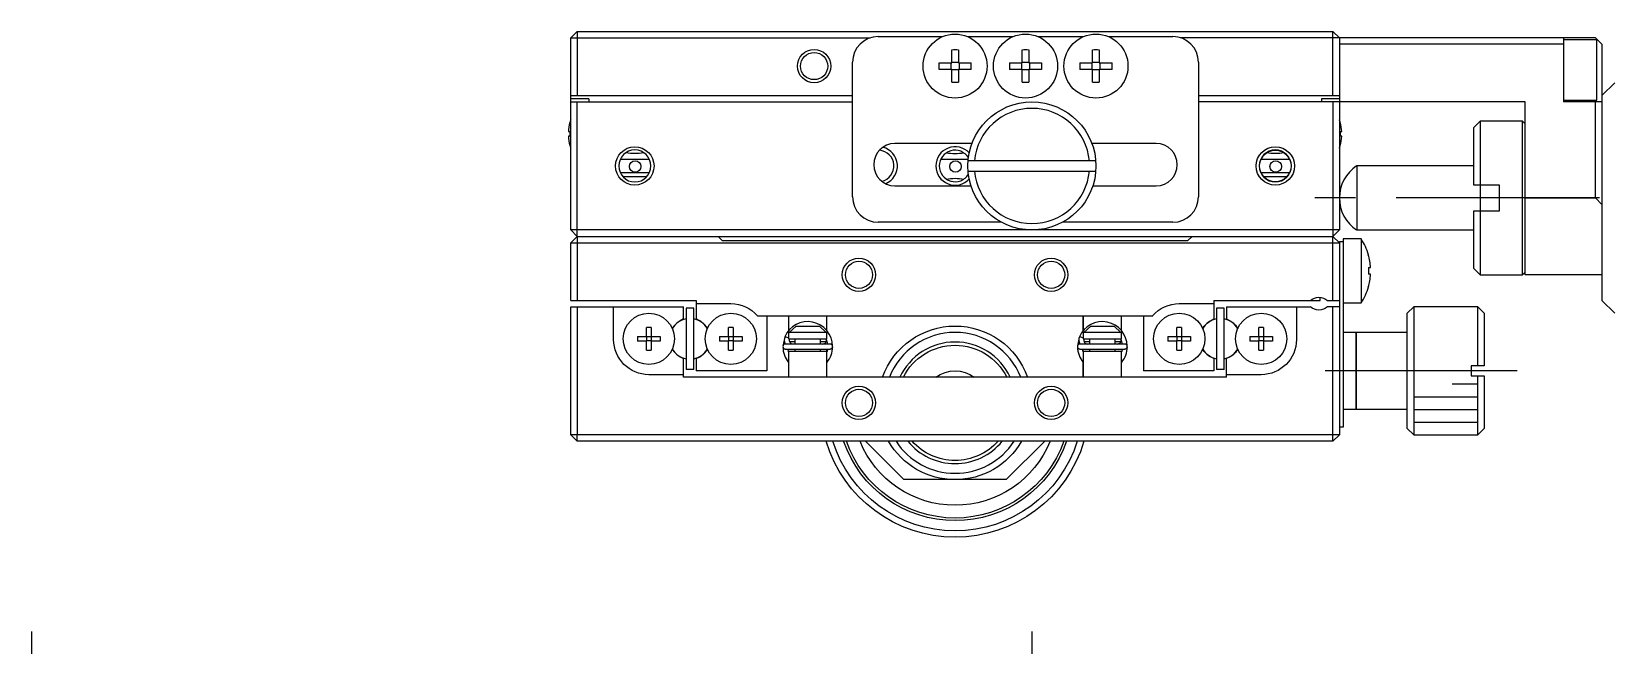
# Model space of a CAD drawing. Extents: x 0 to 431, y -8 to 277.
# Drawn here: x 10.5 to 133.6, y 229.6 to 277.5 of the extents above; entities that cross this region are included whole.
import ezdxf

# ---------------------------------------------------------------- set-up
doc = ezdxf.new("R2010")
doc.units = 0
doc.header["$LTSCALE"] = 0.5
doc.linetypes.add('CENTER', pattern=[50.8, 31.75, -6.35, 6.35, -6.35])
for name, color, linetype in [('MSM_CENTER', 1, 'CENTER'), ('MSM_CONTINUOUS', 7, 'CONTINUOUS'), ('MSM_NARROW', 5, 'CONTINUOUS')]:
    doc.layers.add(name, color=color, linetype=linetype)

msp = doc.modelspace()

# ---------------------------------------------------------------- linework, layer by layer
at = {"layer": 'MSM_CENTER'}
for p, q in [((209.09, 264.5), (110.59, 264.5)), ((126.48, 251), (111.48, 251)), ((10.5, 230.65), (10.5, 215.65)), ((88.59, 230.65), (88.59, 215.65))]:
    msp.add_line(p, q, dxfattribs=at)
at = {"layer": 'MSM_CONTINUOUS'}
for p, q in [((52.59, 277), (53.09, 277.5)), ((52.59, 262), (52.59, 277)), ((52.59, 277), (75.97, 277)), ((53.09, 277.5), (53.09, 272.5)), ((53.09, 277.5), (112.09, 277.5)), ((76.59, 277.1), (81.62, 277.1)), ((83.57, 277.1), (87.12, 277.1)), ((89.07, 277.1), (92.62, 277.1)), ((94.57, 277.1), (99.59, 277.1)), ((132.59, 277), (100.22, 277)), ((112.09, 272.5), (112.09, 277.5)), ((112.59, 277), (112.09, 277.5)), ((112.59, 277), (112.59, 262)), ((130.09, 277), (130.09, 272)), ((133.09, 276.5), (132.59, 277)), ((82.33, 275.06), (82.33, 276.06)), ((82.85, 276.06), (82.85, 275.06)), ((87.83, 275.06), (87.83, 276.06)), ((88.35, 276.06), (88.35, 275.06)), ((93.33, 275.06), (93.33, 276.06)), ((93.85, 276.06), (93.85, 275.06)), ((130.09, 276.5), (112.59, 276.5)), ((132.69, 276.85), (130.09, 276.85)), ((132.69, 272.15), (132.69, 276.85)), ((133.09, 276.5), (133.09, 256.5)), ((74.59, 264.6), (74.59, 275.1)), ((81.34, 275.06), (82.33, 275.06)), ((82.33, 274.54), (81.34, 274.54)), ((82.29, 274.54), (82.29, 275.06)), ((82.33, 275.1), (82.85, 275.1)), ((82.33, 273.54), (82.33, 274.54)), ((82.85, 275.06), (83.85, 275.06)), ((82.85, 274.54), (82.85, 273.54)), ((83.85, 274.54), (82.85, 274.54)), ((82.9, 275.06), (82.9, 274.54)), ((86.84, 275.06), (87.83, 275.06)), ((87.83, 274.54), (86.84, 274.54)), ((87.79, 274.54), (87.79, 275.06)), ((87.83, 275.1), (88.35, 275.1)), ((87.83, 273.54), (87.83, 274.54)), ((88.35, 275.06), (89.35, 275.06)), ((88.35, 274.54), (88.35, 273.54)), ((89.35, 274.54), (88.35, 274.54)), ((88.4, 275.06), (88.4, 274.54)), ((92.34, 275.06), (93.33, 275.06)), ((93.33, 274.54), (92.34, 274.54)), ((93.29, 274.54), (93.29, 275.06)), ((93.33, 275.1), (93.85, 275.1)), ((93.33, 273.54), (93.33, 274.54)), ((93.85, 275.06), (94.85, 275.06)), ((93.85, 274.54), (93.85, 273.54)), ((94.85, 274.54), (93.85, 274.54)), ((93.9, 275.06), (93.9, 274.54)), ((101.59, 275.1), (101.59, 264.6)), ((82.85, 274.5), (82.33, 274.5)), ((88.35, 274.5), (87.83, 274.5)), ((93.85, 274.5), (93.33, 274.5)), ((134.09, 273.5), (133.09, 272.5)), ((52.59, 272.5), (74.59, 272.5)), ((53.99, 272.25), (52.59, 272.25)), ((53.99, 272.25), (53.99, 272)), ((101.59, 272.5), (112.59, 272.5)), ((112.59, 272.25), (111.19, 272.25)), ((111.19, 272.25), (111.19, 272)), ((130.09, 272.15), (132.69, 272.15)), ((52.59, 272), (74.59, 272)), ((53.09, 261.5), (53.09, 272)), ((127.09, 272), (101.59, 272)), ((112.09, 272), (112.09, 261.5)), ((127.09, 258.5), (127.09, 272)), ((133.09, 272), (130.09, 272)), ((132.59, 264.5), (132.59, 272)), ((52.41, 269.68), (52.53, 269.68)), ((52.52, 270.39), (52.53, 270.39)), ((52.53, 269.68), (52.53, 269.32)), ((112.66, 270.39), (112.67, 270.39)), ((112.66, 269.68), (112.78, 269.68)), ((112.66, 269.68), (112.66, 269.32)), ((123.59, 270.5), (123.09, 270)), ((123.09, 265.5), (123.09, 270)), ((123.59, 270.5), (123.59, 265.5)), ((126.89, 270.5), (123.59, 270.5)), ((126.89, 258.5), (126.89, 270.5)), ((127.09, 270.3), (126.89, 270.5)), ((52.53, 269.32), (52.41, 269.32)), ((52.53, 268.61), (52.52, 268.61)), ((83.91, 268.75), (77.89, 268.75)), ((98.29, 268.75), (93.28, 268.75)), ((112.78, 269.32), (112.66, 269.32)), ((112.67, 268.61), (112.66, 268.61)), ((58.74, 267.5), (56.45, 267.5)), ((83.62, 267.5), (81.45, 267.5)), ((93.58, 267.4), (83.61, 267.4)), ((108.74, 267.5), (106.45, 267.5)), ((56.45, 266.5), (58.74, 266.5)), ((58.51, 266.15), (56.68, 266.15)), ((83.61, 266.6), (93.58, 266.6)), ((106.45, 266.5), (108.74, 266.5)), ((108.51, 266.15), (106.68, 266.15)), ((113.94, 267), (113.94, 262)), ((123.09, 267), (113.94, 267)), ((77.89, 265.45), (83.84, 265.45)), ((93.35, 265.45), (98.29, 265.45)), ((125.09, 265.5), (123.09, 265.5)), ((123.59, 265.5), (123.59, 263.5)), ((125.09, 263.5), (125.09, 265.5)), ((123.09, 259), (123.09, 263.5)), ((123.09, 263.5), (125.09, 263.5)), ((123.59, 263.5), (123.59, 258.5)), ((127.09, 264.5), (132.59, 264.5)), ((133.09, 264), (132.59, 264.5)), ((86.22, 262.6), (76.59, 262.6)), ((99.59, 262.6), (90.97, 262.6)), ((112.59, 262), (52.59, 262)), ((53.09, 261.5), (52.59, 262)), ((53.09, 261.5), (52.59, 261)), ((52.59, 261), (112.59, 261)), ((52.59, 256.5), (52.59, 261)), ((53.09, 261.5), (53.09, 261)), ((53.09, 261.5), (112.09, 261.5)), ((53.09, 261), (53.09, 256.5)), ((64.44, 261.15), (64.09, 261.5)), ((100.74, 261.15), (64.44, 261.15)), ((101.09, 261.5), (100.74, 261.15)), ((112.59, 262), (112.09, 261.5)), ((112.09, 261), (112.09, 261.5)), ((112.59, 261), (112.09, 261.5)), ((112.09, 256.5), (112.09, 261)), ((112.59, 261.1), (112.89, 261.1)), ((112.59, 261.1), (112.59, 246)), ((112.89, 261.3), (112.89, 261.1)), ((114.29, 261.3), (112.89, 261.3)), ((112.89, 261.1), (112.89, 246.6)), ((113.94, 262), (123.09, 262)), ((114.29, 261.3), (114.29, 256.3)), ((114.86, 260.06), (114.86, 260.06)), ((114.86, 259.06), (115.03, 259.06)), ((114.86, 259.06), (114.86, 258.54)), ((115.03, 258.54), (114.86, 258.54)), ((123.09, 259), (123.59, 258.5)), ((123.59, 258.5), (126.89, 258.5)), ((126.89, 258.5), (127.09, 258.7)), ((133.09, 258.5), (127.09, 258.5)), ((114.86, 257.54), (114.86, 257.54)), ((52.59, 256.5), (62.39, 256.5)), ((62.39, 256.5), (62.39, 255.05)), ((62.39, 256.25), (65.09, 256.25)), ((100.09, 256.25), (102.79, 256.25)), ((102.79, 256.5), (111.09, 256.5)), ((102.79, 256.5), (102.79, 255.05)), ((111.09, 256.5), (111.09, 256.74)), ((111.66, 256.5), (112.59, 256.5)), ((112.89, 256.3), (114.29, 256.3)), ((133.09, 256.5), (134.09, 255.5)), ((52.59, 246), (52.59, 256)), ((52.59, 256), (61.39, 256)), ((53.09, 256), (53.09, 246)), ((55.94, 253.45), (55.94, 256)), ((61.39, 255.05), (61.13, 254.9)), ((61.39, 255.05), (61.39, 256)), ((61.59, 255.9), (61.59, 251.1)), ((62.19, 255.9), (61.59, 255.9)), ((62.19, 251.1), (62.19, 255.9)), ((62.66, 254.9), (62.39, 255.05)), ((67.17, 255.3), (98.02, 255.3)), ((67.89, 255.3), (67.89, 251)), ((69.59, 255.3), (69.59, 254.14)), ((72.59, 254.14), (72.59, 255.3)), ((92.59, 254.14), (92.59, 255.3)), ((92.59, 255.3), (92.59, 254.14)), ((95.59, 254.14), (95.59, 255.3)), ((97.29, 255.3), (97.29, 251)), ((102.53, 254.9), (102.79, 255.05)), ((102.99, 255.9), (102.99, 251.1)), ((103.59, 255.9), (102.99, 255.9)), ((103.59, 251.1), (103.59, 255.9)), ((103.79, 256), (103.79, 255.05)), ((103.79, 256), (110.33, 256)), ((103.79, 255.05), (104.06, 254.9)), ((109.24, 256), (109.24, 253.45)), ((112.59, 256), (111.66, 256)), ((112.09, 246), (112.09, 256)), ((118.39, 256), (117.89, 255.5)), ((117.89, 246.5), (117.89, 255.5)), ((118.39, 256), (118.39, 246)), ((123.39, 256), (118.39, 256)), ((123.39, 251.4), (123.39, 256)), ((123.89, 255.5), (123.39, 256)), ((123.89, 255.5), (123.89, 251.4)), ((57.81, 253.68), (58.51, 253.68)), ((58.51, 253.68), (58.51, 254.39)), ((58.53, 253.67), (58.51, 253.68)), ((58.53, 253.67), (58.86, 253.67)), ((58.53, 253.33), (58.53, 253.67)), ((58.86, 253.67), (58.87, 253.68)), ((58.86, 253.67), (58.86, 253.33)), ((58.87, 254.39), (58.87, 253.68)), ((58.87, 253.68), (59.58, 253.68)), ((64.21, 253.68), (64.91, 253.68)), ((64.91, 253.68), (64.91, 254.39)), ((64.93, 253.67), (64.91, 253.68)), ((64.93, 253.67), (65.26, 253.67)), ((64.93, 253.33), (64.93, 253.67)), ((65.26, 253.67), (65.27, 253.68)), ((65.26, 253.67), (65.26, 253.33)), ((65.27, 254.39), (65.27, 253.68)), ((65.27, 253.68), (65.98, 253.68)), ((69.29, 253.62), (69.15, 252.93)), ((69.32, 253.69), (69.31, 253.67)), ((69.31, 253.67), (69.53, 253.61)), ((69.53, 253.61), (69.59, 253.58)), ((72.59, 254), (69.59, 254)), ((69.59, 254), (69.59, 253.5)), ((69.65, 254), (70.18, 254.5)), ((70.18, 254.5), (72.01, 254.5)), ((72.01, 254.5), (72.54, 254)), ((72.59, 253.5), (72.59, 254)), ((72.9, 253.61), (72.88, 253.66)), ((92.29, 253.62), (92.15, 252.93)), ((92.32, 253.69), (92.31, 253.67)), ((92.31, 253.67), (92.53, 253.61)), ((92.53, 253.61), (92.59, 253.58)), ((95.59, 254), (92.59, 254)), ((92.59, 254), (92.59, 253.5)), ((92.65, 254), (93.18, 254.5)), ((93.18, 254.5), (95.01, 254.5)), ((95.01, 254.5), (95.54, 254)), ((95.59, 253.5), (95.59, 254)), ((95.9, 253.61), (95.88, 253.66)), ((99.21, 253.68), (99.91, 253.68)), ((99.91, 253.68), (99.91, 254.39)), ((99.93, 253.67), (99.91, 253.68)), ((99.93, 253.67), (100.26, 253.67)), ((99.93, 253.33), (99.93, 253.67)), ((100.26, 253.67), (100.27, 253.68)), ((100.26, 253.67), (100.26, 253.33)), ((100.27, 254.39), (100.27, 253.68)), ((100.27, 253.68), (100.98, 253.68)), ((105.61, 253.68), (106.31, 253.68)), ((106.31, 253.68), (106.31, 254.39)), ((106.33, 253.67), (106.31, 253.68)), ((106.33, 253.67), (106.66, 253.67)), ((106.33, 253.33), (106.33, 253.67)), ((106.66, 253.67), (106.67, 253.68)), ((106.66, 253.67), (106.66, 253.33)), ((106.67, 254.39), (106.67, 253.68)), ((106.67, 253.68), (107.38, 253.68)), ((113.89, 254), (112.89, 254)), ((113.89, 254), (113.89, 248)), ((113.89, 248), (113.89, 254)), ((117.89, 254), (113.89, 254)), ((58.51, 253.32), (57.81, 253.32)), ((58.53, 253.33), (58.51, 253.32)), ((58.51, 252.61), (58.51, 253.32)), ((58.86, 253.33), (58.53, 253.33)), ((58.86, 253.33), (58.87, 253.32)), ((58.87, 253.32), (58.87, 252.61)), ((59.58, 253.32), (58.87, 253.32)), ((64.91, 253.32), (64.21, 253.32)), ((64.93, 253.33), (64.91, 253.32)), ((64.91, 252.61), (64.91, 253.32)), ((65.26, 253.33), (64.93, 253.33)), ((65.26, 253.33), (65.27, 253.32)), ((65.27, 253.32), (65.27, 252.61)), ((65.98, 253.32), (65.27, 253.32)), ((72.84, 253.09), (69.34, 253.09)), ((69.34, 252.7), (72.84, 252.7)), ((69.59, 252.5), (69.55, 252.7)), ((69.59, 253.5), (72.59, 253.5)), ((72.59, 252.5), (69.59, 252.5)), ((69.59, 252.5), (69.59, 250.5)), ((69.59, 252.49), (69.59, 252.5)), ((69.66, 253.3), (70.09, 253.3)), ((70.09, 253.5), (70.09, 253.09)), ((70.09, 252.7), (70.09, 252.5)), ((72.09, 253.09), (72.09, 253.5)), ((72.09, 253.3), (72.53, 253.3)), ((72.09, 252.5), (72.09, 252.7)), ((72.53, 253.5), (72.64, 253.09)), ((72.59, 250.5), (72.59, 252.7)), ((72.64, 252.7), (72.6, 252.5)), ((72.6, 252.5), (72.59, 252.49)), ((95.84, 253.09), (92.34, 253.09)), ((92.34, 252.7), (95.84, 252.7)), ((92.59, 252.5), (92.55, 252.7)), ((92.59, 253.5), (95.59, 253.5)), ((92.59, 252.49), (92.59, 252.7)), ((95.59, 252.5), (92.59, 252.5)), ((92.59, 252.5), (92.59, 250.5)), ((92.59, 252.49), (92.59, 252.5)), ((92.66, 253.3), (93.09, 253.3)), ((93.09, 253.5), (93.09, 253.09)), ((93.09, 252.7), (93.09, 252.5)), ((95.09, 253.09), (95.09, 253.5)), ((95.09, 253.3), (95.53, 253.3)), ((95.09, 252.5), (95.09, 252.7)), ((95.53, 253.5), (95.64, 253.09)), ((95.59, 250.5), (95.59, 252.5)), ((95.64, 252.7), (95.6, 252.5)), ((95.6, 252.5), (95.59, 252.49)), ((99.91, 253.32), (99.21, 253.32)), ((99.93, 253.33), (99.91, 253.32)), ((99.91, 252.61), (99.91, 253.32)), ((100.26, 253.33), (99.93, 253.33)), ((100.26, 253.33), (100.27, 253.32)), ((100.27, 253.32), (100.27, 252.61)), ((100.98, 253.32), (100.27, 253.32)), ((106.31, 253.32), (105.61, 253.32)), ((106.33, 253.33), (106.31, 253.32)), ((106.31, 252.61), (106.31, 253.32)), ((106.66, 253.33), (106.33, 253.33)), ((106.66, 253.33), (106.67, 253.32)), ((106.67, 253.32), (106.67, 252.61)), ((107.38, 253.32), (106.67, 253.32)), ((61.13, 252.1), (61.39, 251.95)), ((61.39, 250.5), (61.39, 251.95)), ((62.39, 251.95), (62.66, 252.1)), ((62.39, 251.95), (62.39, 251)), ((92.59, 250.5), (92.59, 251.66)), ((102.79, 251.95), (102.53, 252.1)), ((102.79, 251.95), (102.79, 251)), ((104.06, 252.1), (103.79, 251.95)), ((103.79, 250.5), (103.79, 251.95)), ((123.89, 251.4), (122.89, 251.4)), ((122.89, 251.4), (122.89, 250.6)), ((61.39, 250.7), (58.69, 250.7)), ((103.79, 250.5), (61.39, 250.5)), ((62.19, 251.1), (61.59, 251.1)), ((67.89, 251), (62.39, 251)), ((102.79, 251), (97.29, 251)), ((103.59, 251.1), (102.99, 251.1)), ((106.49, 250.7), (103.79, 250.7)), ((122.89, 250.6), (123.89, 250.6)), ((123.39, 246), (123.39, 250.6)), ((123.89, 250.6), (123.89, 246.5)), ((112.89, 248), (113.89, 248)), ((113.89, 248), (117.89, 248)), ((112.89, 246.6), (112.59, 246.6)), ((117.89, 246.5), (118.39, 246)), ((123.39, 246), (123.89, 246.5)), ((53.09, 245.5), (52.59, 246)), ((112.59, 246), (52.59, 246)), ((53.09, 245.5), (53.09, 246)), ((112.09, 245.5), (53.09, 245.5)), ((75.59, 245.5), (78.59, 242.5)), ((86.59, 242.5), (89.59, 245.5)), ((112.09, 245.5), (112.09, 246)), ((112.09, 245.5), (112.59, 246)), ((118.39, 246), (123.39, 246)), ((86.59, 242.5), (78.59, 242.5))]:
    msp.add_line(p, q, dxfattribs=at)
for centre, radius in [((82.59, 274.8), 2.5), ((88.09, 274.8), 2.5), ((93.59, 274.8), 2.5), ((71.59, 274.8), 1.06), ((88.59, 267), 5), ((57.62, 266.96), 0.45), ((82.62, 266.96), 0.45), ((107.59, 267), 1.23), ((107.62, 266.96), 0.45), ((75.09, 258.5), 1.06), ((90.09, 258.5), 1.06), ((58.69, 253.5), 2), ((65.09, 253.5), 2), ((100.09, 253.5), 2), ((106.49, 253.5), 2), ((75.09, 248.5), 1.06), ((90.09, 248.5), 1.06)]:
    msp.add_circle(centre, radius, dxfattribs=at)
at = {"layer": 'MSM_CONTINUOUS', "extrusion": (0, 0, -1)}
for centre in [(-57.59, 267), (-107.59, 267)]:
    msp.add_circle(centre, 1.25, dxfattribs=at)
at = {"layer": 'MSM_CONTINUOUS'}
for centre, radius, start, end in [((76.59, 275.1), 2, 90, 180), ((99.59, 275.1), 2, 0, 90), ((82.59, 265.95), 10.11, 88.5265, 91.4735), ((88.09, 265.95), 10.11, 88.5265, 91.4735), ((93.59, 265.95), 10.11, 88.5265, 91.4735), ((91.44, 274.8), 10.11, 178.5265, 181.4735), ((73.75, 274.8), 10.11, 358.5265, 1.4735), ((96.94, 274.8), 10.11, 178.5265, 181.4735), ((79.25, 274.8), 10.11, 358.5265, 1.4735), ((102.44, 274.8), 10.11, 178.5265, 181.4735), ((84.75, 274.8), 10.11, 358.5265, 1.4735), ((82.59, 283.65), 10.11, 268.5265, 271.4735), ((88.09, 283.65), 10.11, 268.5265, 271.4735), ((93.59, 283.65), 10.11, 268.5265, 271.4735), ((88.59, 267), 4.5, 5.0997, 174.9003), ((55.59, 269.5), 3.19, 163.8933, 176.7703), ((55.59, 269.5), 3.2, 159.6359, 163.8775), ((109.59, 269.5), 3.2, 16.1225, 20.3641), ((109.59, 269.5), 3.19, 3.2297, 16.1067), ((55.59, 269.5), 3.19, 183.2297, 196.1067), ((55.59, 269.5), 3.2, 196.1225, 200.3641), ((77.89, 267.1), 1.65, 90, 270), ((98.29, 267.1), 1.65, 270, 90), ((109.59, 269.5), 3.2, 339.6359, 343.8775), ((109.59, 269.5), 3.19, 343.8933, 356.7703), ((57.59, 272.19), 4.2, 260.5915, 279.4085), ((76.59, 267), 1.23, 283.1748, 85.6227), ((82.59, 267), 1.23, 32.0032, 327.9968), ((82.59, 272.18), 4.2, 260.5695, 279.4305), ((107.59, 272.19), 4.2, 260.5825, 279.4175), ((82.59, 261.84), 4.17, 80.5099, 99.4901), ((88.59, 267), 4.5, 185.0997, 354.9003), ((115.59, 264.5), 3, 123.5573, 236.4427), ((76.59, 264.6), 2, 180, 270), ((99.59, 264.6), 2, 270, 0), ((110.54, 258.8), 4.5, 16.2858, 33.749), ((110.54, 258.8), 4.49, 3.3178, 16.2694), ((110.54, 258.8), 4.49, 343.7306, 356.6822), ((110.54, 258.8), 4.5, 326.251, 343.7142), ((62.01, 253.39), 1.75, 120, 148.1185), ((61.89, 253.5), 1.59, 100.893, 149.5667), ((61.89, 253.5), 1.59, 30.4332, 79.1069), ((61.78, 253.39), 1.75, 31.8815, 60), ((71.09, 252.9), 1.94, 0.7347, 156.8395), ((94.09, 252.9), 1.94, 0.7347, 156.8395), ((103.29, 253.5), 1.59, 100.893, 149.5667), ((103.29, 253.5), 1.59, 30.4332, 79.1069), ((64.99, 253.5), 7.19, 178.5648, 181.4352), ((58.69, 247.2), 7.19, 88.5648, 91.4352), ((52.4, 253.5), 7.19, 358.5648, 1.4352), ((71.39, 253.5), 7.19, 178.5648, 181.4352), ((65.09, 247.2), 7.19, 88.5648, 91.4352), ((58.8, 253.5), 7.19, 358.5648, 1.4352), ((69.94, 253.4), 0.686, 156.8614, 206.1107), ((82.59, 248.5), 5.5, 21.3237, 158.6763), ((92.93, 253.39), 0.679, 156.525, 206.2588), ((106.39, 253.5), 7.19, 178.5648, 181.4352), ((100.09, 247.2), 7.19, 88.5648, 91.4352), ((93.8, 253.5), 7.19, 358.5648, 1.4352), ((112.79, 253.5), 7.19, 178.5648, 181.4352), ((106.49, 247.2), 7.19, 88.5648, 91.4352), ((100.2, 253.5), 7.19, 358.5648, 1.4352), ((58.69, 259.8), 7.19, 268.5648, 271.4352), ((62.01, 253.61), 1.75, 211.8815, 240), ((61.89, 253.5), 1.59, 210.4333, 259.107), ((61.89, 253.5), 1.59, 280.8931, 329.5668), ((61.78, 253.61), 1.75, 300, 328.1185), ((65.09, 259.8), 7.19, 268.5648, 271.4352), ((69.34, 252.9), 0.195, 90, 270), ((71.1, 252.9), 1.95, 180.7247, 219.4262), ((69.94, 253.4), 0.3, 158.9516, 270.8681), ((72.25, 253.39), 0.3, 268.9603, 20.6234), ((71.1, 252.9), 1.94, 320.4691, 359.2862), ((72.84, 252.9), 0.195, 270, 90), ((92.34, 252.9), 0.195, 90, 270), ((94.1, 252.9), 1.95, 180.7247, 219.4263), ((92.95, 253.4), 0.307, 160.6648, 269.155), ((95.25, 253.39), 0.3, 268.9603, 20.6234), ((94.1, 252.9), 1.94, 320.4691, 359.2862), ((95.84, 252.9), 0.195, 270, 90), ((100.09, 259.8), 7.19, 268.5648, 271.4352), ((103.29, 253.5), 1.59, 210.4333, 259.107), ((103.29, 253.5), 1.59, 280.8931, 329.5668), ((106.49, 259.8), 7.19, 268.5648, 271.4352), ((82.59, 248.5), 5.5, 213.0557, 326.9443)]:
    msp.add_arc(centre, radius, start, end, dxfattribs=at)
at = {"layer": 'MSM_CONTINUOUS', "extrusion": (0, 0, -1)}
for centre, radius, start, end in [((-65.09, 253.5), 2.75, 90, 139.1148), ((-100.09, 253.5), 2.75, 40.8852, 90), ((-110.99, 255.75), 1, 48.5904, 131.4096), ((-103.41, 253.39), 1.75, 31.8815, 60), ((-103.18, 253.39), 1.75, 120, 148.1185), ((-110.99, 256.75), 1, 228.5904, 311.4096), ((-82.59, 248.5), 6, 19.4712, 160.5288), ((-58.69, 253.45), 2.75, 270, 0), ((-82.59, 248.5), 4.5, 26.3878, 153.6122), ((-103.41, 253.61), 1.75, 300, 328.1185), ((-103.18, 253.61), 1.75, 211.8815, 240), ((-106.49, 253.45), 2.75, 180, 270), ((-82.59, 248.5), 2.5, 53.1301, 126.8699), ((-82.59, 248.5), 10.5, 196.6015, 343.3985), ((-82.59, 248.5), 10, 197.4576, 342.5424), ((-82.59, 248.5), 9.2, 199.0314, 340.9686), ((-82.59, 248.5), 9, 199.4712, 340.5288), ((-82.59, 248.5), 8, 202.0243, 337.9757), ((-82.59, 248.5), 6, 210, 330), ((-82.59, 248.5), 4.5, 221.8103, 318.1897)]:
    msp.add_arc(centre, radius, start, end, dxfattribs=at)
at = {"layer": 'MSM_NARROW'}
for p, q in [((121.39, 249.98), (123.39, 249.98)), ((118.39, 248.98), (123.39, 248.98)), ((118.39, 247.98), (123.39, 247.98)), ((118.39, 246.98), (123.39, 246.98))]:
    msp.add_line(p, q, dxfattribs=at)
for centre, radius in [((71.59, 274.8), 1.3), ((57.59, 267), 1.5), ((107.59, 267), 1.5), ((75.09, 258.5), 1.3), ((90.09, 258.5), 1.3), ((75.09, 248.5), 1.3), ((90.09, 248.5), 1.3)]:
    msp.add_circle(centre, radius, dxfattribs=at)
for centre, radius, start, end in [((76.59, 267), 1.5, 292.6881, 76.1093), ((82.59, 267), 1.5, 42.5988, 317.4012), ((82.59, 248.5), 4.75, 24.9011, 155.0989), ((82.59, 248.5), 4.75, 219.1667, 320.8333)]:
    msp.add_arc(centre, radius, start, end, dxfattribs=at)

doc.saveas('drawing.dxf')
